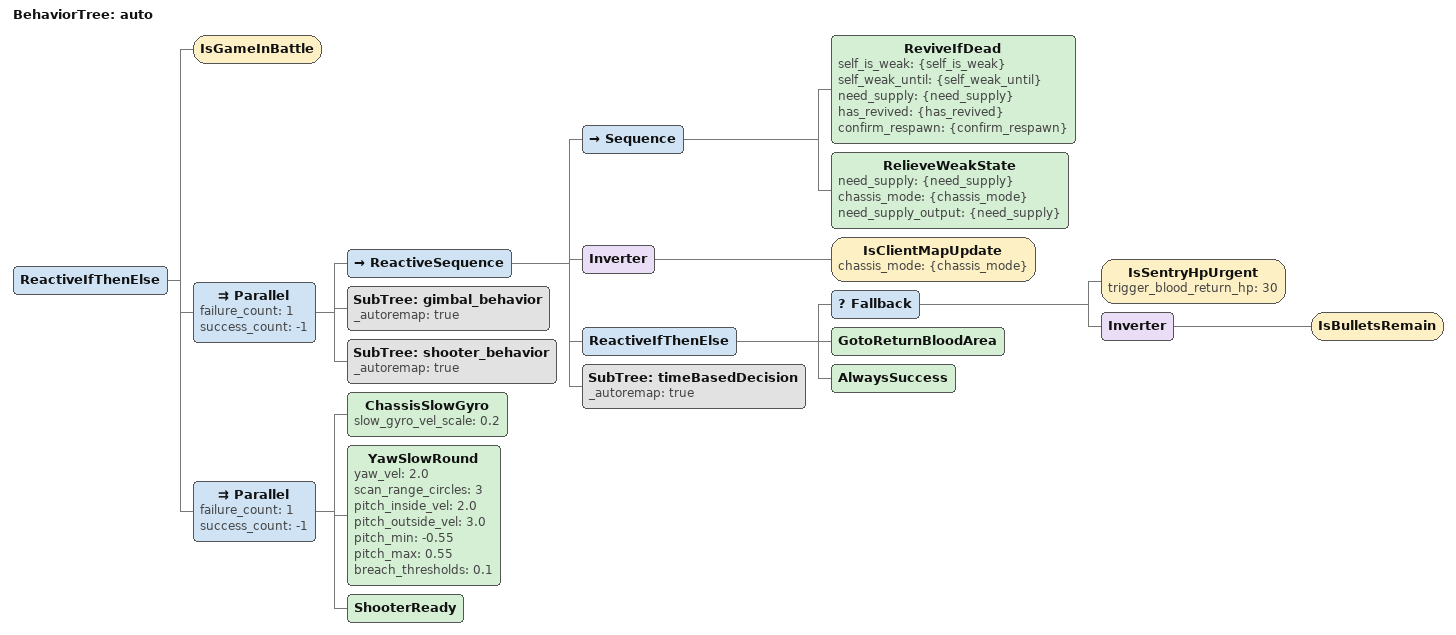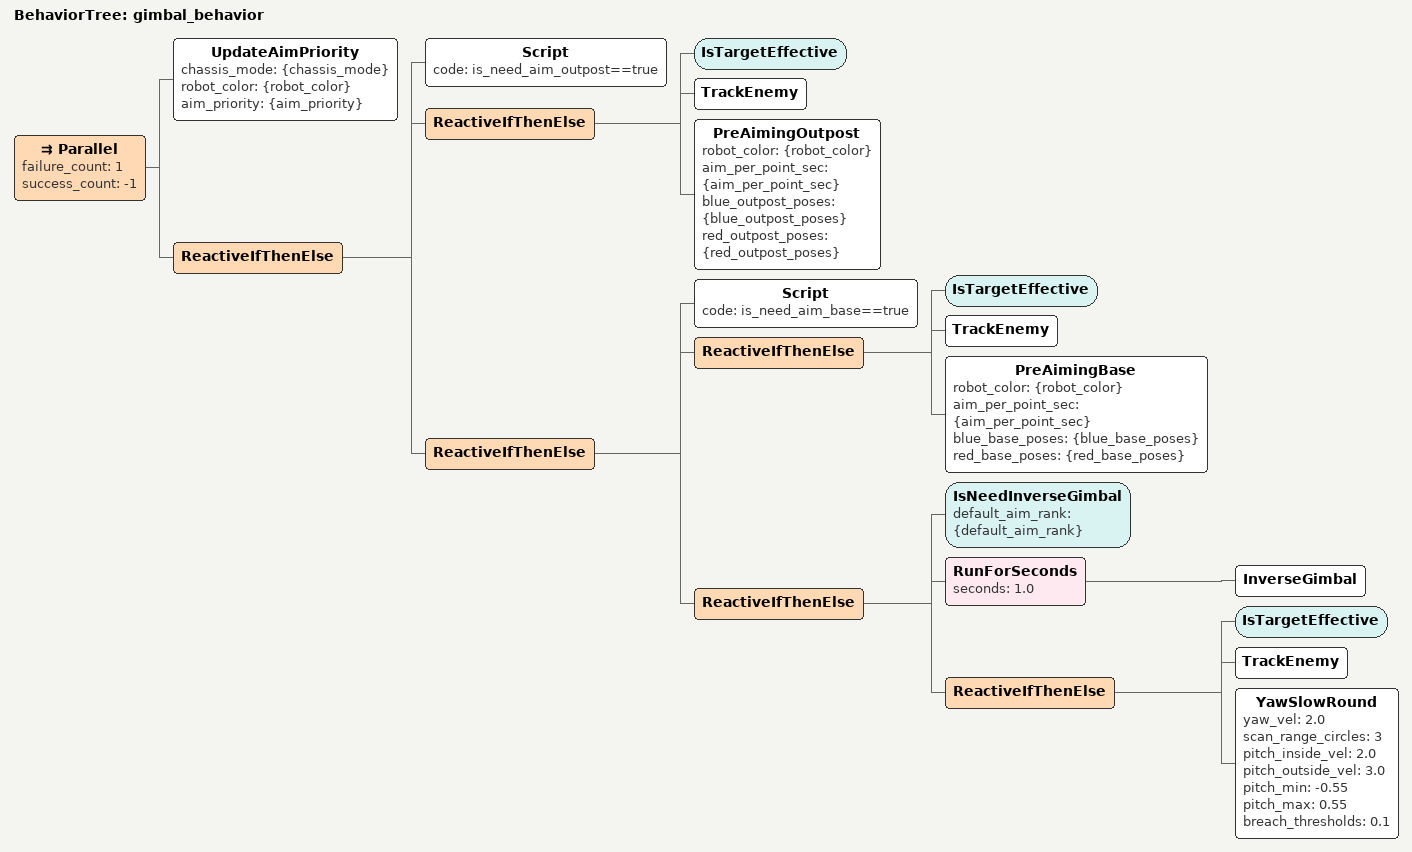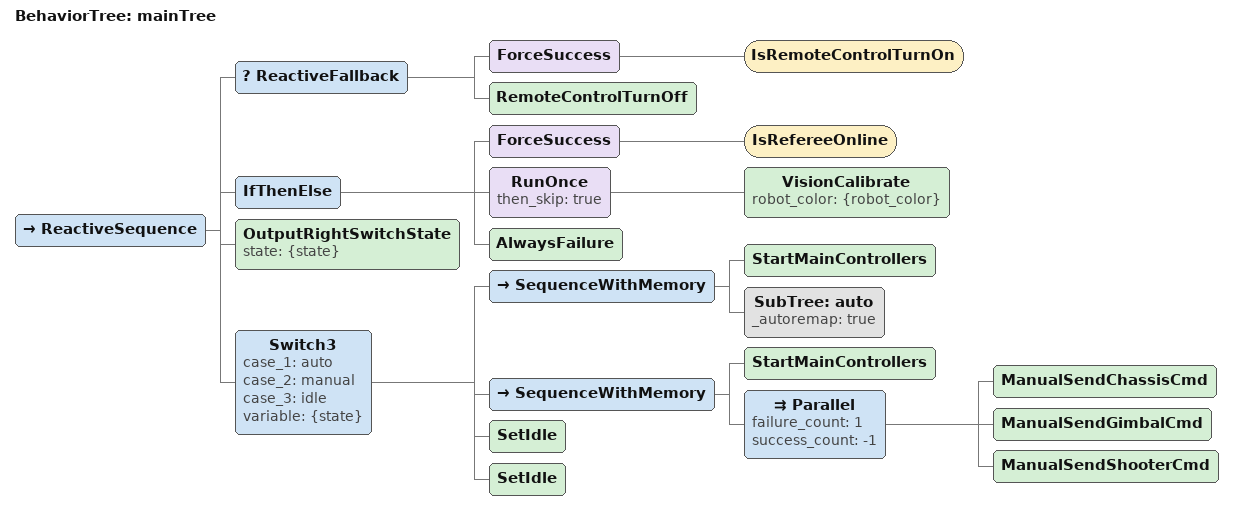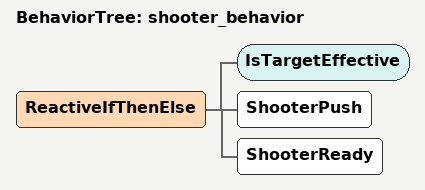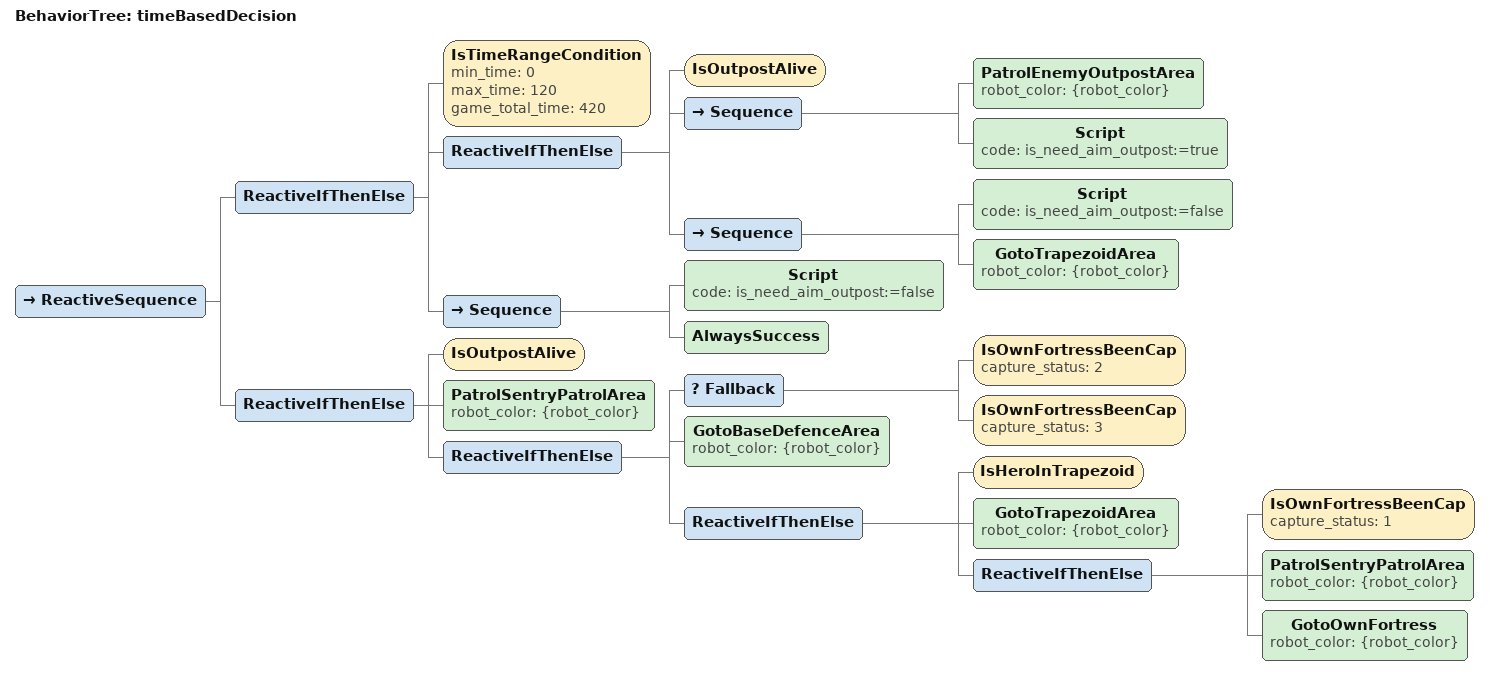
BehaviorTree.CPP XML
<?xml version="1.0" encoding="UTF-8"?>
<root BTCPP_format="4"
      main_tree_to_execute="mainTree">
  <BehaviorTree ID="auto">
    <ReactiveIfThenElse>
      <IsGameInBattle/>
      <Parallel failure_count="1"
                success_count="-1">
        <ReactiveSequence>
          <Sequence>
            <ReviveIfDead self_is_weak="{self_is_weak}"
                          self_weak_until="{self_weak_until}"
                          need_supply="{need_supply}"
                          has_revived="{has_revived}"
                          confirm_respawn="{confirm_respawn}"/>
            <RelieveWeakState need_supply="{need_supply}"
                              chassis_mode="{chassis_mode}"
                              need_supply_output="{need_supply}"/>
          </Sequence>
          <Inverter>
            <IsClientMapUpdate chassis_mode="{chassis_mode}"/>
          </Inverter>
          <ReactiveIfThenElse>
            <Fallback>
              <IsSentryHpUrgent trigger_blood_return_hp="30"/>
              <Inverter>
                <IsBulletsRemain/>
              </Inverter>
            </Fallback>
            <GotoReturnBloodArea/>
            <AlwaysSuccess/>
          </ReactiveIfThenElse>
          <SubTree ID="timeBasedDecision"
                   _autoremap="true"/>
        </ReactiveSequence>
        <SubTree ID="gimbal_behavior"
                 _autoremap="true"/>
        <SubTree ID="shooter_behavior"
                 _autoremap="true"/>
      </Parallel>
      <Parallel failure_count="1"
                success_count="-1">
        <ChassisSlowGyro slow_gyro_vel_scale="0.2"/>
        <YawSlowRound yaw_vel="2.0"
                      scan_range_circles="3"
                      pitch_inside_vel="2.0"
                      pitch_outside_vel="3.0"
                      pitch_min="-0.55"
                      pitch_max="0.55"
                      breach_thresholds="0.1"/>
        <ShooterReady/>
      </Parallel>
    </ReactiveIfThenElse>
  </BehaviorTree>

  <BehaviorTree ID="gimbal_behavior">
    <Parallel failure_count="1"
              success_count="-1">
      <UpdateAimPriority chassis_mode="{chassis_mode}"
                         robot_color="{robot_color}"
                         aim_priority="{aim_priority}"/>
      <ReactiveIfThenElse>
        <Script code="is_need_aim_outpost==true"/>
        <ReactiveIfThenElse>
          <IsTargetEffective/>
          <TrackEnemy/>
          <PreAimingOutpost robot_color="{robot_color}"
                            aim_per_point_sec="{aim_per_point_sec}"
                            blue_outpost_poses="{blue_outpost_poses}"
                            red_outpost_poses="{red_outpost_poses}"/>
        </ReactiveIfThenElse>
        <ReactiveIfThenElse>
          <Script code="is_need_aim_base==true"/>
          <ReactiveIfThenElse>
            <IsTargetEffective/>
            <TrackEnemy/>
            <PreAimingBase robot_color="{robot_color}"
                           aim_per_point_sec="{aim_per_point_sec}"
                           blue_base_poses="{blue_base_poses}"
                           red_base_poses="{red_base_poses}"/>
          </ReactiveIfThenElse>
          <ReactiveIfThenElse>
            <IsNeedInverseGimbal default_aim_rank="{default_aim_rank}"/>
            <RunForSeconds seconds="1.0">
              <InverseGimbal/>
            </RunForSeconds>
            <ReactiveIfThenElse>
              <IsTargetEffective/>
              <TrackEnemy/>
              <YawSlowRound yaw_vel="2.0"
                            scan_range_circles="3"
                            pitch_inside_vel="2.0"
                            pitch_outside_vel="3.0"
                            pitch_min="-0.55"
                            pitch_max="0.55"
                            breach_thresholds="0.1"/>
            </ReactiveIfThenElse>
          </ReactiveIfThenElse>
        </ReactiveIfThenElse>
      </ReactiveIfThenElse>
    </Parallel>
  </BehaviorTree>

  <BehaviorTree ID="mainTree">
    <ReactiveSequence>
      <ReactiveFallback>
        <ForceSuccess>
          <IsRemoteControlTurnOn/>
        </ForceSuccess>
        <RemoteControlTurnOff/>
      </ReactiveFallback>
      <IfThenElse>
        <ForceSuccess>
          <IsRefereeOnline/>
        </ForceSuccess>
        <RunOnce then_skip="true">
          <VisionCalibrate robot_color="{robot_color}"/>
        </RunOnce>
        <AlwaysFailure/>
      </IfThenElse>
      <OutputRightSwitchState state="{state}"/>
      <Switch3 case_1="auto"
               case_2="manual"
               case_3="idle"
               variable="{state}">
        <SequenceWithMemory>
          <StartMainControllers/>
          <SubTree ID="auto"
                   _autoremap="true"/>
        </SequenceWithMemory>
        <SequenceWithMemory>
          <StartMainControllers/>
          <Parallel failure_count="1"
                    success_count="-1">
            <ManualSendChassisCmd/>
            <ManualSendGimbalCmd/>
            <ManualSendShooterCmd/>
          </Parallel>
        </SequenceWithMemory>
        <SetIdle/>
        <SetIdle/>
      </Switch3>
    </ReactiveSequence>
  </BehaviorTree>

  <BehaviorTree ID="shooter_behavior">
    <ReactiveIfThenElse>
      <IsTargetEffective/>
      <ShooterPush/>
      <ShooterReady/>
    </ReactiveIfThenElse>
  </BehaviorTree>

  <BehaviorTree ID="timeBasedDecision">
    <ReactiveSequence>
      <ReactiveIfThenElse>
        <IsTimeRangeCondition min_time="0"
                              max_time="120"
                              game_total_time="420"/>
        <ReactiveIfThenElse>
          <IsOutpostAlive/>
          <Sequence>
            <PatrolEnemyOutpostArea robot_color="{robot_color}"/>
            <Script code="is_need_aim_outpost:=true"/>
          </Sequence>
          <Sequence>
            <Script code="is_need_aim_outpost:=false"/>
            <GotoTrapezoidArea robot_color="{robot_color}"/>
          </Sequence>
        </ReactiveIfThenElse>
        <Sequence>
          <Script code="is_need_aim_outpost:=false"/>
          <AlwaysSuccess/>
        </Sequence>
      </ReactiveIfThenElse>
      <ReactiveIfThenElse>
        <IsOutpostAlive/>
        <PatrolSentryPatrolArea robot_color="{robot_color}"/>
        <ReactiveIfThenElse>
          <Fallback>
            <IsOwnFortressBeenCap capture_status="2"/>
            <IsOwnFortressBeenCap capture_status="3"/>
          </Fallback>
          <GotoBaseDefenceArea robot_color="{robot_color}"/>
          <ReactiveIfThenElse>
            <IsHeroInTrapezoid/>
            <GotoTrapezoidArea robot_color="{robot_color}"/>
            <ReactiveIfThenElse>
              <IsOwnFortressBeenCap capture_status="1"/>
              <PatrolSentryPatrolArea robot_color="{robot_color}"/>
              <GotoOwnFortress robot_color="{robot_color}"/>
            </ReactiveIfThenElse>
          </ReactiveIfThenElse>
        </ReactiveIfThenElse>
      </ReactiveIfThenElse>
    </ReactiveSequence>
  </BehaviorTree>

</root>
